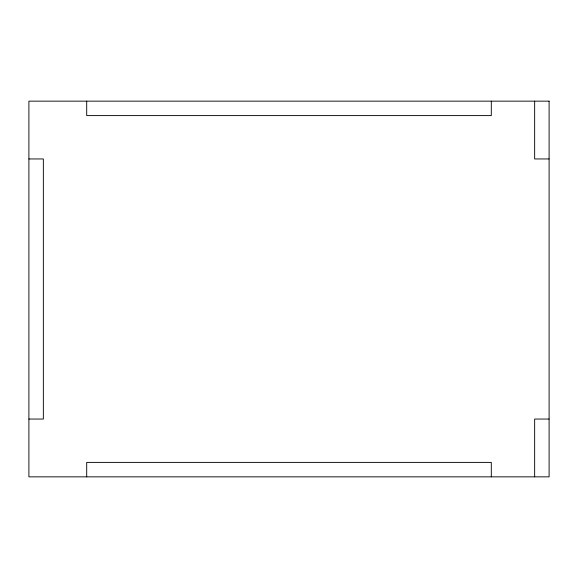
<?xml version="1.0" encoding="UTF-8"?>
<svg xmlns="http://www.w3.org/2000/svg" width="578" height="578" viewBox="0 0 578 578"><rect width="100%" height="100%" fill="white"/><g stroke="black" fill="none" stroke-linecap="round" stroke-linejoin="round"><path stroke-width="0.87" d="M28.9 158.95L43.35 158.95L43.35 419.05L28.9 419.05M549.1 158.95L534.65 158.95L534.65 101.15M549.1 419.05L534.65 419.05L534.65 476.85M491.3 101.15L491.3 115.6L86.7 115.6L86.7 101.15M491.3 476.85L491.3 462.4L86.7 462.4L86.7 476.85M549.1 101.15L28.9 101.15L28.9 476.85L549.1 476.85L549.1 101.15"/></g></svg>
